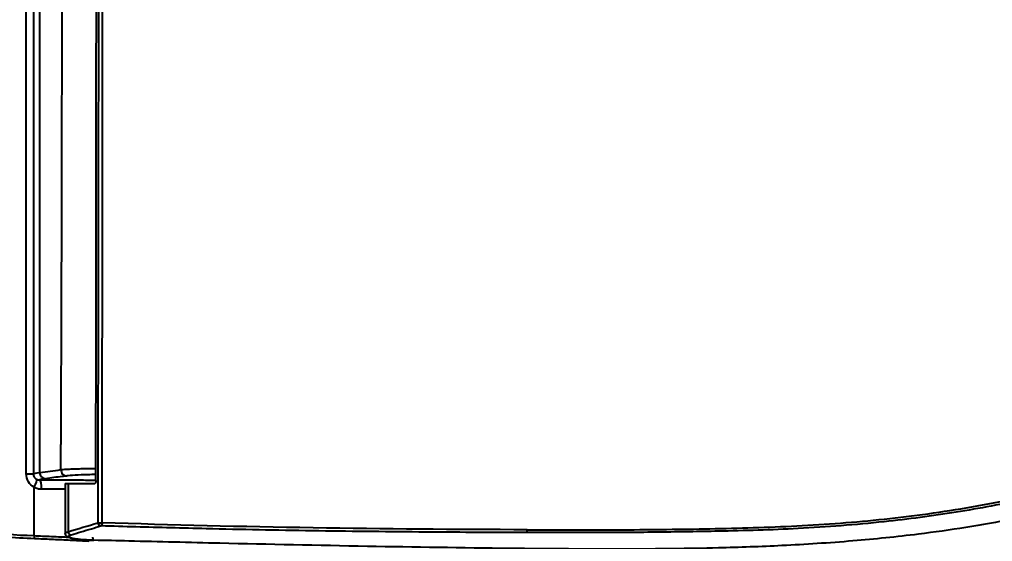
# Model space of a CAD drawing. Extents: x -2137 to 3740, y 68 to 2359.
# Drawn here: x 1383.4 to 1694.7, y 1499.8 to 1666.8 of the extents above; entities that cross this region are included whole.
import ezdxf

# ---------------------------------------------------------------- set-up
doc = ezdxf.new("R2010")
doc.units = 0
doc.header["$LTSCALE"] = 20
doc.header["$MEASUREMENT"] = 0
doc.layers.get('0').update_dxf_attribs({"linetype": 'CONTINUOUS'})
doc.layers.get('DEFPOINTS').update_dxf_attribs({"linetype": 'CONTINUOUS'})
doc.layers.add('1', color=7, linetype='CONTINUOUS')
doc.dimstyles.get("Standard").update_dxf_attribs({"dimtxt": 2.7, "dimasz": 2.5, "dimexe": 1.5, "dimexo": 1.5, "dimgap": 1.5, "dimtad": 1, "dimdec": 0, "dimlfac": 10, "dimzin": 0, "dimdsep": 46, "dimtxsty": 'Standard', "dimcen": 0, "dimclrt": 2, "dimadec": 0, "dimazin": 0, "dimtfac": 1, "dimtdec": 0, "dimtmove": 0, "dimatfit": 3, "dimfxl": 0, "dimtolj": 1, "dimtzin": 0, "dimarcsym": 0})

# ---------------------------------------------------------------- blocks, each defined once
blk = doc.blocks.new('A$Cca7b564f')
at = {"layer": '1', "color": 7, "linetype": 'Continuous'}
for p, q in [((69.95, 26.76), (69.95, 373.73)), ((72.22, 373.73), (72.22, 26.76)), ((69.95, 26.76), (72.22, 26.76)), ((72.47, 7.01), (72.47, 22.48)), ((82.35, 23.65), (82.35, 7.71)), ((82.35, 23.65), (83.32, 23.65)), ((83.32, 23.65), (83.32, 8.26)), ((83.32, 23.65), (91.83, 23.65))]:
    blk.add_line(p, q, dxfattribs=at)
for centre, major_axis, ratio, start_param, end_param in [((71.75, 22.48), (-1.46, -2.62), 0.212912, 1.688632, 3.058789), ((74.3, 21.83), (0.03, -3), 0.174662, 1.569181, 3.088411), ((93.83, 11.12), (-1, 0.002), 0.006049, 0.374575, 1.951949), ((93.83, 11.12), (-0.283, 0.959), 0.9253, 1.304518, 2.847758), ((72.71, 7.01), (0.044, 0.999), 0.241701, 1.581443, 3.087631)]:
    blk.add_ellipse(centre, major_axis=major_axis, ratio=ratio, start_param=start_param, end_param=end_param, dxfattribs=at)
for points, degree, knots in [([(91.56, 394.95), (91.98, 394.96), (93.34, 395), (96.14, 395.06), (100.47, 395.17), (106.33, 395.31), (113.71, 395.49), (122.61, 395.71), (133.05, 395.96), (145.04, 396.23), (158.6, 396.52), (173.76, 396.82), (190.52, 397.12), (208.95, 397.4), (229.06, 397.65), (250.95, 397.82), (274.7, 397.79), (300.4, 397.29), (327.99, 395.89), (357.19, 393.11), (387.85, 388.14), (419.61, 380.29), (452.27, 369.6), (485.51, 355.68), (518.58, 337.51), (550.11, 313.75), (577.38, 282.69), (596, 243.67), (600.39, 209.77), (599.21, 183.75), (596.19, 164.12), (588.25, 139.72), (572.76, 112.33), (547.83, 84.7), (513.32, 59.28), (471.36, 37.94), (427.88, 22.32), (388.83, 12.45), (358.53, 7.64), (337.57, 5.51), (323.01, 4.43), (308.63, 3.61), (288.26, 2.88), (259.11, 2.6), (221.62, 2.89), (178.21, 3.55), (137.75, 4.4), (108.72, 5.13), (95.29, 5.45), (91.56, 5.54)], 3, [0, 0, 0, 0, 0.001119, 0.003576, 0.007371, 0.012506, 0.018979, 0.02679, 0.035938, 0.046425, 0.05825, 0.071413, 0.085913, 0.10175, 0.118924, 0.137435, 0.15728, 0.17846, 0.200993, 0.22488, 0.250117, 0.276698, 0.304621, 0.333888, 0.364502, 0.396462, 0.42976, 0.464381, 0.500343, 0.511789, 0.527896, 0.548652, 0.574047, 0.604076, 0.638738, 0.678033, 0.718519, 0.751229, 0.77616, 0.79331, 0.802684, 0.811893, 0.828579, 0.852743, 0.884394, 0.923538, 0.964679, 0.990168, 1, 1, 1, 1]), ([(94.2, 11.12), (94.23, 36.34), (94.3, 86.79), (94.33, 162.46), (94.33, 238.12), (94.3, 313.76), (94.23, 364.18), (94.2, 389.39)], 3, [0, 0, 0, 0, 0.200076, 0.400114, 0.600114, 0.800075, 1, 1, 1, 1]), ([(304.63, 391.72), (308.37, 391.59), (315.74, 391.31), (326.65, 390.65), (337.21, 389.79), (347.43, 388.74), (357.3, 387.51), (366.82, 386.11), (375.97, 384.56), (384.76, 382.86), (400.36, 379.47), (424.16, 373.12), (457.12, 361.58), (485.82, 348.59), (515.76, 331.55), (546.08, 309.11), (573.78, 275.54), (589.45, 236.94), (593.7, 199.1), (589.33, 165.05), (578.8, 137.11), (566.26, 116.36), (549.58, 96.59), (527.86, 77.33), (502.92, 61.15), (474.59, 46.56), (445.2, 34.39), (415.39, 24.84), (389.48, 18.45), (367.22, 14.26), (342.91, 11.08), (317.48, 9.09), (293.54, 8.42), (271.98, 8.08), (251.5, 7.94), (237.34, 7.97), (229.95, 7.98)], 3, [0, 0, 0, 0, 0.013632, 0.026844, 0.039636, 0.052011, 0.063969, 0.075511, 0.086638, 0.097352, 0.107654, 0.143885, 0.185511, 0.232509, 0.256269, 0.308634, 0.366526, 0.409252, 0.455718, 0.50111, 0.530534, 0.561832, 0.587262, 0.622725, 0.665169, 0.693167, 0.736588, 0.778758, 0.805081, 0.832178, 0.860065, 0.893414, 0.924466, 0.947353, 0.972531, 1, 1, 1, 1]), ([(81.01, 28.12), (81.21, 68.68), (81.31, 114.21), (81.4, 155.95), (81.4, 244.54), (81.31, 286.28), (81.21, 331.81), (81.01, 372.37)], 2, [0, 0, 0, 0.25, 0.25, 0.5, 0.75, 0.75, 1, 1, 1]), ([(230.2, 8.88), (239.31, 8.86), (257.52, 8.83), (285.11, 9.08), (312.93, 9.77), (340.92, 11.66), (368.94, 15.31), (396.76, 20.87), (424.16, 28.41), (454.68, 38.99), (485.57, 52.58), (513.76, 68.87), (533.68, 83.69), (552.37, 100.86), (568.17, 120.21), (581.61, 145.65), (588.09, 166.86), (590.41, 183.43), (590.99, 191.81), (591.13, 196.02), (591.17, 198.44), (591.18, 199.64), (591.18, 200.25)], 3, [0, 0, 0, 0, 0.062237, 0.124412, 0.186603, 0.24887, 0.311241, 0.373634, 0.435962, 0.498131, 0.586015, 0.65734, 0.711669, 0.748729, 0.823915, 0.874325, 0.936961, 0.968335, 0.984148, 0.992072, 0.996036, 1, 1, 1, 1]), ([(81.01, 28.12), (81.26, 28.15), (81.74, 28.19), (82.67, 28.26), (83.7, 28.31), (84.79, 28.36), (85.88, 28.4), (86.94, 28.43), (87.91, 28.46), (89.59, 28.49), (91.03, 28.51), (92.17, 28.52)], 3, [0, 0, 0, 0, 0.12121, 0.237746, 0.347955, 0.450764, 0.545048, 0.62987, 0.704658, 0.769114, 1, 1, 1, 1]), ([(81.01, 28.12), (81.02, 27.66), (81.21, 27.11), (81.93, 26.34), (82.44, 26.13), (82.87, 26.13)], 3, [0, 0, 0, 0, 0.5, 0.5, 1, 1, 1, 1]), ([(72.22, 26.76), (72.23, 26.58), (72.26, 26.21), (72.49, 25.73), (72.82, 25.32), (73.1, 25.15), (73.24, 25.06)], 3, [0, 0, 0, 0, 0.248288, 0.500157, 0.738654, 1, 1, 1, 1]), ([(73.24, 25.06), (73.41, 24.99), (73.67, 24.88), (73.98, 24.84), (74.14, 24.83), (74.23, 24.83), (74.28, 24.83), (74.3, 24.83)], 3, [0, 0, 0, 0, 0.499257, 0.74929, 0.874735, 0.93753, 1, 1, 1, 1]), ([(74.25, 27.22), (74.26, 26.71), (74.47, 26.19), (75.15, 25.45), (75.63, 25.23), (76.11, 25.22)], 3, [0, 0, 0, 0, 0.5, 0.5, 1, 1, 1, 1]), ([(82.87, 26.13), (82.39, 26.06), (81.9, 26), (79.65, 25.7), (77.88, 25.46), (76.11, 25.22)], 3, [0, 0, 0, 0, 0.216225, 0.216225, 1, 1, 1, 1]), ([(92.13, 26.54), (91.28, 26.53), (90.45, 26.52), (86.6, 26.43), (84.11, 26.29), (82.87, 26.13)], 3, [0, 0, 0, 0, 0.205975, 0.205975, 1, 1, 1, 1]), ([(74.83, 21.83), (74.62, 21.84), (74.2, 21.85), (73.6, 21.98), (73.01, 22.18), (72.65, 22.38), (72.47, 22.48)], 3, [0, 0, 0, 0, 0.249829, 0.499939, 0.749301, 1, 1, 1, 1]), ([(74.3, 24.83), (75.19, 24.83), (76.95, 24.85), (79.62, 24.86), (82.29, 24.86), (85.84, 24.84), (89.2, 24.81), (91.59, 24.77), (92.28, 24.76)], 3, [0, 0, 0, 0, 0.147438, 0.294108, 0.440775, 0.588204, 0.880284, 1, 1, 1, 1]), ([(82.38, 21.86), (81.9, 21.86), (80.4, 21.86), (77.86, 21.86), (75.84, 21.84), (74.83, 21.83)], 3, [0, 0, 0, 0, 0.190241, 0.594918, 1, 1, 1, 1]), ([(92.2, 24.64), (92.2, 24.53), (92.19, 24.42), (92.16, 24.21), (92.14, 24.1), (92.09, 23.93), (92.06, 23.85), (91.99, 23.74), (91.95, 23.69), (91.88, 23.65), (91.86, 23.65), (91.83, 23.65)], 3, [0, 0, 0, 0, 0.215621, 0.215621, 0.431241, 0.431241, 0.646863, 0.646863, 0.862489, 0.862489, 1, 1, 1, 1]), ([(84.27, 7.26), (85.32, 7.58), (87.49, 8.23), (90.68, 9.19), (92.83, 9.82), (93.84, 10.12)], 3, [0, 0, 0, 0, 0.326668, 0.680643, 1, 1, 1, 1]), ([(229.95, 7.98), (223.47, 8), (211.98, 8.04), (189.1, 8.2), (161.35, 8.51), (131.17, 9.1), (108.69, 9.68), (97.55, 10.01), (93.84, 10.12)], 3, [0, 0, 0, 0, 0.141036, 0.249904, 0.499783, 0.749764, 0.916662, 1, 1, 1, 1]), ([(230.2, 8.89), (207.21, 8.96), (184.38, 9.13), (139.01, 9.86), (116.41, 10.41), (94.2, 11.12)], 3, [0, 0, 0, 0, 0.5, 0.5, 1, 1, 1, 1]), ([(72.66, 6.01), (66.13, 6.33), (54.38, 6.91), (42.68, 8.09), (37.47, 8.62)], 3, [0, 0, 0, 0, 0.55541, 1, 1, 1, 1]), ([(72.47, 7.01), (73.36, 6.97), (75.18, 6.89), (78.01, 6.77), (80.74, 6.64), (82.53, 6.56), (83.32, 6.52)], 3, [0, 0, 0, 0, 0.249701, 0.510378, 0.782029, 1, 1, 1, 1]), ([(82.36, 7.69), (82.34, 7.78), (82.47, 7.97), (83.04, 8.16), (83.32, 8.26)], 3, [0, 0, 0, 0, 0.497654, 1, 1, 1, 1]), ([(82.36, 7.81), (82.36, 7.69), (82.38, 7.28), (82.72, 6.87), (83.7, 6.33), (85.68, 5.94), (88.54, 5.66), (90.4, 5.57), (91.46, 5.55)], 3, [0, 0, 0, 0, 0.045037, 0.155623, 0.31846, 0.614451, 0.796262, 1, 1, 1, 1]), ([(91.56, 5.54), (91.15, 5.55), (90.36, 5.57), (89.25, 5.62), (88.23, 5.68), (87.32, 5.75), (86.51, 5.83), (85.83, 5.92), (85.3, 5.99), (84.92, 6.06), (84.66, 6.11), (84.49, 6.15), (84.33, 6.19), (84.18, 6.23), (84.05, 6.27), (83.92, 6.31), (83.6, 6.43), (83.41, 6.56), (83.37, 6.69), (83.37, 6.74), (83.4, 6.83), (83.49, 6.92), (83.63, 7.01), (83.74, 7.06), (83.92, 7.14), (84.12, 7.21), (84.27, 7.26)], 3, [0, 0, 0, 0, 0.065063, 0.127736, 0.188626, 0.248148, 0.306476, 0.363994, 0.410206, 0.4456, 0.479528, 0.49297, 0.507757, 0.538511, 0.553571, 0.568633, 0.598757, 0.72566, 0.752812, 0.77125, 0.792904, 0.860962, 0.894248, 0.911269, 0.929549, 1, 1, 1, 1]), ([(90.05, 5.18), (89.57, 5.21), (88.23, 5.28), (85.98, 5.39), (83.32, 5.52), (80.63, 5.65), (77.95, 5.77), (75.28, 5.89), (73.53, 5.97), (72.66, 6.01)], 3, [0, 0, 0, 0, 0.084837, 0.236572, 0.389157, 0.541941, 0.694302, 0.846907, 1, 1, 1, 1])]:
    blk.add_open_spline(points, degree=degree, knots=knots, dxfattribs=at)
for points in [[(92.9, 11.12), (93, 51.94), (93.12, 134.46), (93.12, 266.22), (93, 348.63), (92.9, 389.37)], [(92.2, 24.64), (92.41, 141.74), (92.41, 258.85), (92.2, 375.95)], [(74.25, 27.22), (74.25, 84.9), (74.25, 200.25), (74.25, 315.59), (74.25, 373.27)], [(74.25, 27.22), (76.51, 27.52), (78.76, 27.82), (81.01, 28.12)], [(72.47, 22.48), (70.96, 23.32), (69.95, 24.99), (69.95, 26.76)], [(72.22, 26.76), (72.39, 26.92), (73.08, 27.07), (74.25, 27.22)], [(76.11, 25.22), (75.15, 25.1), (74.55, 24.96), (74.3, 24.83)], [(37.36, 9.61), (49.03, 8.28), (60.74, 7.52), (72.47, 7.01)], [(83.32, 8.26), (86.46, 9.21), (89.65, 10.16), (92.9, 11.12)], [(94.08, 10.47), (94.01, 10.29), (93.93, 10.15), (93.84, 10.12)], [(94.17, 10.78), (94.15, 10.67), (94.12, 10.57), (94.08, 10.47)], [(94.21, 11.12), (94.2, 11), (94.19, 10.89), (94.17, 10.78)], [(230.2, 8.88), (230.18, 8.46), (230.06, 8.03), (229.95, 7.98)]]:
    blk.add_open_spline(points, degree=3, dxfattribs=at)
for points, weights, knots in [([(83.32, 8.26), (83.34, 7.99), (83.44, 7.75), (83.62, 7.56), (83.79, 7.38), (84.02, 7.27), (84.27, 7.26)], [1.00006730457, 1.00230327428, 1.06025121301, 1.17391112076, 1.06025121293, 1.0023032742, 1.00006730457], [0, 0, 0, 0, 0.5, 0.5, 0.5, 1, 1, 1, 1]), ([(91.17, 6.53), (91.16, 6.24), (91.2, 5.98), (91.27, 5.79), (91.35, 5.6), (91.45, 5.51), (91.56, 5.54)], [1.00006999596, 0.997588038028, 1.06111112793, 1.19063926566, 1.0611537765, 0.997629876542, 1.00006756579], [0, 0, 0, 0, 0.500082, 0.500082, 0.500082, 1, 1, 1, 1])]:
    blk.add_rational_spline(points, weights, degree=3, knots=knots, dxfattribs=at)
blk = doc.blocks.new('*D26')
at = {"color": 3, "lineweight": -2}
for p, q in [((1575.41, 1894.55), (2023.74, 1894.55)), ((2017.74, 1870.55), (2017.74, 1718.9)), ((2017.74, 1519.25), (2017.74, 1670.9)), ((1575.41, 1495.25), (2023.74, 1495.25))]:
    blk.add_line(p, q, dxfattribs=at)
at = {"color": 3}
for points in [[(2013.74, 1870.55), (2021.74, 1870.55), (2017.74, 1894.55)], [(2013.74, 1519.25), (2021.74, 1519.25), (2017.74, 1495.25)]]:
    blk.add_solid(points, dxfattribs=at)
at = {"layer": 'DEFPOINTS', "color": 0}
for p in [(1573.61, 1894.55), (2017.74, 1894.55), (1573.61, 1495.25)]:
    blk.add_point(p, dxfattribs=at)
at = {"color": 2, "insert": (2017.74, 1694.9), "char_height": 24, "attachment_point": 5}
blk.add_mtext('\\A1;400', dxfattribs=at)

msp = doc.modelspace()

# ---------------------------------------------------------------- block references
msp.add_blockref('A$Cca7b564f', (1315.64, 1494.66))

# ---------------------------------------------------------------- dimensions: what is measured, and where the dimension line sits
dim = msp.add_linear_dim(base=(2017.74, 1894.55), p1=(1573.61, 1495.25), p2=(1573.61, 1894.55), angle=90, text='400', dimstyle='Standard', override={"dimscale": 1.2, "dimtxt": 20, "dimasz": 20, "dimexe": 5, "dimgap": 10, "dimtih": 1, "dimtoh": 1, "dimlfac": 1, "dimzin": 12, "dimclrd": 3, "dimclre": 3, "dimazin": 2, "dimarcsym": 1})
dim.commit()
dim.dimension.update_dxf_attribs({"geometry": '*D26', "text_midpoint": (2017.74, 1694.9), "dimtype": 160})

doc.saveas('drawing.dxf')
